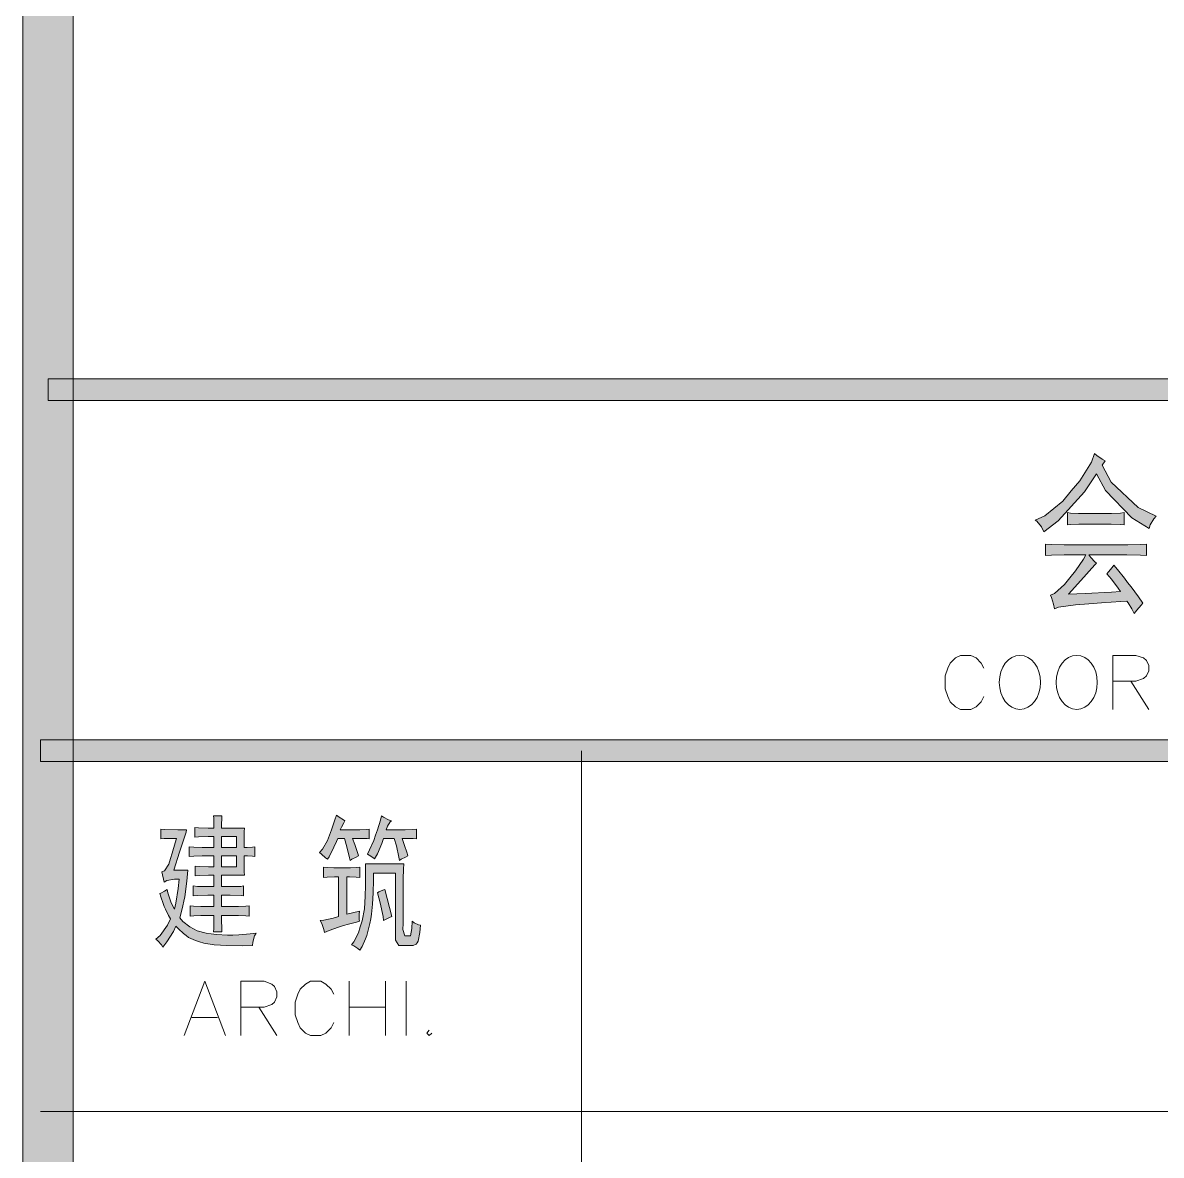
# Model space of a CAD drawing. Header units: millimetres. Extents: x 0 to 829, y 0 to 586.
# Drawn here: x 769.46 to 791.74, y 458.33 to 480.5 of the extents above; entities that cross this region are included whole.
import ezdxf

# ---------------------------------------------------------------- set-up
doc = ezdxf.new("R2010")
doc.units = ezdxf.units.MM

msp = doc.modelspace()

# ---------------------------------------------------------------- hatches: boundary and pattern name
h = msp.add_hatch(color=0)
h.dxf.hatch_style = 2
h.paths.add_polyline_path([(770.449028, 9.860139), (769.464778, 9.860139), (769.464778, 575.772139), (770.449028, 575.772139)])
h = msp.add_hatch(color=0)
h.dxf.hatch_style = 2
h.paths.add_polyline_path([(819.294639, 473.530083), (819.294639, 473.10675), (769.958667, 473.10675), (769.958667, 473.530083)])
h = msp.add_hatch(color=0)
h.dxf.hatch_style = 2
h.paths.add_polyline_path([(790.589111, 471.840278), (790.761972, 471.508667), (791.291139, 471.007722), (791.647444, 470.841917), (791.601583, 470.789), (791.531028, 470.669056), (791.506333, 470.602028), (791.167667, 470.810167), (790.652611, 471.342861), (790.476222, 471.667417), (790.243389, 471.314639), (789.728333, 470.750194), (789.449639, 470.535), (789.40025, 470.63025), (789.312056, 470.743139), (789.280306, 470.760778), (789.46375, 470.848972), (789.816528, 471.134722), (789.982333, 471.335806), (790.151667, 471.533361), (790.377444, 471.90025), (790.437417, 472.069583), (790.483278, 472.02725), (790.589111, 471.953167), (790.649083, 471.921417)])
h = msp.add_hatch(color=0)
h.dxf.hatch_style = 2
h.paths.add_polyline_path([(790.656139, 470.894833), (790.769028, 470.894833), (790.948944, 470.901889), (791.015972, 470.908944), (791.015972, 470.669056), (790.941889, 470.676111), (790.761972, 470.683167), (790.656139, 470.683167), (790.229278, 470.683167), (790.134028, 470.683167), (789.97175, 470.676111), (789.90825, 470.669056), (789.90825, 470.908944), (789.97175, 470.901889), (790.126972, 470.894833), (790.218694, 470.894833)])
h = msp.add_hatch(color=0)
h.dxf.hatch_style = 2
h.paths.add_polyline_path([(790.476222, 469.921167), (790.444472, 469.889417), (790.169306, 469.5825), (789.929417, 469.310861), (790.2575, 469.324972), (790.769028, 469.349667), (790.948944, 469.363778), (790.903083, 469.430806), (790.769028, 469.603667), (790.677306, 469.7095), (790.712583, 469.748306), (790.783139, 469.8365), (790.818417, 469.882361), (790.888972, 469.797694), (791.023028, 469.624833), (791.086528, 469.543694), (791.153556, 469.459028), (791.301722, 469.257944), (791.386389, 469.138), (791.351111, 469.095667), (791.266444, 468.996889), (791.217056, 468.936917), (791.171194, 469.025111), (791.097111, 469.145056), (791.068889, 469.176806), (790.952472, 469.16975), (790.578528, 469.145056), (790.324528, 469.123889), (790.067, 469.102722), (789.731861, 469.056861), (789.657778, 469.028639), (789.633083, 469.116833), (789.594278, 469.250889), (789.580167, 469.29675), (789.657778, 469.3285), (789.848278, 469.501361), (789.957639, 469.635417), (790.067, 469.773), (790.222222, 469.99525), (790.268083, 470.083444), (789.978806, 470.083444), (789.84475, 470.083444), (789.594278, 470.076389), (789.477861, 470.069333), (789.477861, 470.295111), (789.597806, 470.288056), (789.84475, 470.281), (789.968222, 470.281), (790.966583, 470.281), (791.093583, 470.281), (791.337, 470.288056), (791.456944, 470.295111), (791.456944, 470.069333), (791.337, 470.076389), (791.072417, 470.083444), (790.927778, 470.083444), (790.328056, 470.083444), (790.366861, 470.030528), (790.444472, 469.949389)])
h = msp.add_hatch(color=0)
h.dxf.hatch_style = 2
h.paths.add_polyline_path([(769.8105, 466.037083), (769.8105, 466.460417), (819.294639, 466.460417), (819.294639, 466.037083)])
h = msp.add_hatch(color=0)
h.dxf.hatch_style = 2
h.paths.add_polyline_path([(775.768917, 464.876444), (775.74775, 464.837639), (775.701889, 464.749444), (775.677194, 464.700056), (775.97, 464.700056), (776.058194, 464.700056), (776.195778, 464.703583), (776.245167, 464.710639), (776.245167, 464.520139), (776.202833, 464.527194), (776.089944, 464.530722), (776.019389, 464.530722), (775.920611, 464.530722), (775.962944, 464.410778), (776.019389, 464.237917), (776.037028, 464.188528), (775.991167, 464.163833), (775.9065, 464.1215), (775.871222, 464.100333), (775.860639, 464.149722), (775.807722, 464.364917), (775.761861, 464.530722), (775.627806, 464.530722), (775.603111, 464.47075), (775.553722, 464.361389), (775.532556, 464.315528), (775.507861, 464.269667), (775.458472, 464.170889), (775.426722, 464.1215), (775.391444, 464.15325), (775.310306, 464.220278), (775.2715, 464.255556), (775.327944, 464.322583), (775.426722, 464.491917), (775.465528, 464.594222), (775.504333, 464.696528), (775.574889, 464.894083), (775.603111, 464.985806), (775.656028, 464.947), (775.740694, 464.894083)])
h = msp.add_hatch(color=0)
h.paths.add_polyline_path([(773.204222, 464.731806), (773.204222, 464.802361), (773.200694, 464.925833), (773.197167, 464.975222), (773.362972, 464.975222), (773.359444, 464.925833), (773.355917, 464.802361), (773.355917, 464.731806), (773.803944, 464.731806), (773.800417, 464.664778), (773.796889, 464.477806), (773.796889, 464.354333), (773.853333, 464.354333), (773.959167, 464.361389), (774.005028, 464.364917), (774.005028, 464.177944), (773.962694, 464.181472), (773.860389, 464.188528), (773.796889, 464.188528), (773.796889, 464.065056), (773.800417, 463.878083), (773.803944, 463.811056), (773.355917, 463.811056), (773.355917, 463.588806), (773.518194, 463.588806), (773.733389, 463.592333), (773.786306, 463.599389), (773.786306, 463.408889), (773.736917, 463.415944), (773.521722, 463.423), (773.355917, 463.423), (773.355917, 463.20075), (773.606389, 463.20075), (773.684, 463.20075), (773.828639, 463.204278), (773.895667, 463.211333), (773.895667, 463.01025), (773.828639, 463.017306), (773.684, 463.020833), (773.606389, 463.020833), (773.355917, 463.020833), (773.355917, 462.929111), (773.359444, 462.766833), (773.362972, 462.699806), (773.197167, 462.699806), (773.200694, 462.766833), (773.204222, 462.929111), (773.204222, 463.020833), (773.013722, 463.020833), (772.950222, 463.020833), (772.812639, 463.017306), (772.738556, 463.01025), (772.738556, 463.211333), (772.809111, 463.204278), (772.950222, 463.20075), (773.020778, 463.20075), (773.204222, 463.20075), (773.204222, 463.423), (773.087806, 463.423), (772.883194, 463.415944), (772.798528, 463.408889), (772.798528, 463.599389), (772.886722, 463.592333), (773.091333, 463.588806), (773.204222, 463.588806), (773.204222, 463.811056), (773.098389, 463.811056), (772.914944, 463.804), (772.837333, 463.800472), (772.837333, 463.987444), (772.914944, 463.983917), (773.098389, 463.976861), (773.204222, 463.976861), (773.204222, 464.188528), (773.056056, 464.188528), (772.978444, 464.188528), (772.812639, 464.181472), (772.720917, 464.177944), (772.720917, 464.364917), (772.812639, 464.361389), (772.978444, 464.354333), (773.056056, 464.354333), (773.204222, 464.354333), (773.204222, 464.566), (773.091333, 464.566), (772.904361, 464.558944), (772.830278, 464.555417), (772.830278, 464.742389), (772.904361, 464.738861), (773.091333, 464.731806)])
h.paths.add_polyline_path([(773.645194, 463.976861), (773.645194, 464.188528), (773.355917, 464.188528), (773.355917, 463.976861)])
h.paths.add_polyline_path([(773.645194, 464.354333), (773.645194, 464.566), (773.355917, 464.566), (773.355917, 464.354333)])
h = msp.add_hatch(color=0)
h.dxf.hatch_style = 2
h.paths.add_polyline_path([(776.351, 464.132083), (776.315722, 464.160306), (776.245167, 464.206167), (776.209889, 464.220278), (776.252222, 464.304944), (776.333361, 464.491917), (776.368639, 464.594222), (776.407444, 464.696528), (776.463889, 464.887028), (776.485056, 464.975222), (776.527389, 464.947), (776.622639, 464.897611), (776.679083, 464.876444), (776.657917, 464.858806), (776.605, 464.770611), (776.576778, 464.700056), (776.876639, 464.700056), (776.947194, 464.700056), (777.095361, 464.703583), (777.169444, 464.710639), (777.169444, 464.520139), (777.105944, 464.527194), (776.964833, 464.530722), (776.887222, 464.530722), (776.926028, 464.414306), (776.986, 464.244972), (777.003639, 464.188528), (776.957778, 464.163833), (776.873111, 464.1215), (776.834306, 464.100333), (776.82725, 464.163833), (776.777861, 464.382556), (776.735528, 464.530722), (776.527389, 464.530722), (776.488583, 464.431944), (776.403917, 464.230861)])
h = msp.add_hatch(color=0)
h.dxf.hatch_style = 2
h.paths.add_polyline_path([(772.671528, 464.700056), (772.660944, 464.654194), (772.533944, 464.259083), (772.421056, 463.909833), (772.696222, 463.909833), (772.675056, 463.694639), (772.63625, 463.387722), (772.618611, 463.299528), (772.597444, 463.211333), (772.558639, 463.049056), (772.537472, 462.9785), (772.597444, 462.904417), (772.7315, 462.798583), (772.805583, 462.759778), (772.879667, 462.7245), (773.056056, 462.675111), (773.154833, 462.661), (773.253611, 462.646889), (773.468806, 462.636306), (773.578167, 462.639833), (773.691056, 462.643361), (773.916833, 462.661), (774.029722, 462.678639), (774.0015, 462.622194), (773.966222, 462.498722), (773.962694, 462.431694), (773.772194, 462.428167), (773.458222, 462.431694), (773.33475, 462.43875), (773.211278, 462.445806), (773.006667, 462.481083), (772.925528, 462.505778), (772.844389, 462.530472), (772.710333, 462.593972), (772.660944, 462.632778), (772.608028, 462.671583), (772.50925, 462.759778), (772.463389, 462.812694), (772.414, 462.710389), (772.283472, 462.505778), (772.205861, 462.399944), (772.177639, 462.445806), (772.110611, 462.523417), (772.071806, 462.555167), (772.156472, 462.632778), (772.297583, 462.833861), (772.354028, 462.953806), (772.31875, 463.020833), (772.258778, 463.144306), (772.234083, 463.20075), (772.212917, 463.253667), (772.167056, 463.384194), (772.145889, 463.45475), (772.167056, 463.461806), (772.237611, 463.500611), (772.290528, 463.532361), (772.301111, 463.465333), (772.371667, 463.271306), (772.431639, 463.144306), (772.459861, 463.260722), (772.505722, 463.553528), (772.523361, 463.733444), (772.431639, 463.733444), (772.283472, 463.705222), (772.230556, 463.677), (772.188222, 463.878083), (772.237611, 463.89925), (772.322278, 464.029778), (772.354028, 464.139139), (772.389306, 464.244972), (772.44575, 464.442528), (772.470444, 464.530722), (772.389306, 464.530722), (772.234083, 464.527194), (772.163528, 464.520139), (772.163528, 464.710639), (772.248194, 464.703583), (772.502194, 464.700056)])
h = msp.add_hatch(color=0)
h.dxf.hatch_style = 2
h.paths.add_polyline_path([(775.818306, 463.955694), (775.878278, 463.955694), (775.998222, 463.959222), (776.061722, 463.966278), (776.061722, 463.765194), (775.991167, 463.77225), (775.860639, 463.775778), (775.804194, 463.775778), (775.804194, 463.045528), (776.054667, 463.109028), (776.047611, 463.045528), (776.047611, 462.943222), (776.054667, 462.911472), (775.994694, 462.893833), (775.839472, 462.8515), (775.740694, 462.823278), (775.641917, 462.795056), (775.458472, 462.728028), (775.370278, 462.689222), (775.356167, 462.745667), (775.317361, 462.862083), (775.285611, 462.922056), (775.356167, 462.932639), (775.536083, 462.971444), (775.645444, 462.999667), (775.645444, 463.775778), (775.564306, 463.775778), (775.419667, 463.77225), (775.352639, 463.765194), (775.352639, 463.966278), (775.419667, 463.959222), (775.550194, 463.955694), (775.610167, 463.955694)])
h = msp.add_hatch(color=0)
h.dxf.hatch_style = 2
h.paths.add_polyline_path([(776.918972, 464.033306), (776.915444, 463.931), (776.911917, 463.736972), (776.911917, 463.64525), (776.911917, 462.865611), (776.904861, 462.745667), (776.943667, 462.622194), (776.986, 462.622194), (777.01775, 462.622194), (777.0495, 462.622194), (777.08125, 462.766833), (777.084778, 462.911472), (777.127111, 462.876194), (777.211778, 462.837389), (777.250583, 462.833861), (777.236472, 462.689222), (777.201194, 462.516361), (777.180028, 462.488139), (777.162389, 462.459917), (777.105944, 462.431694), (777.070667, 462.431694), (776.894278, 462.431694), (776.82725, 462.431694), (776.760222, 462.537528), (776.760222, 462.643361), (776.760222, 463.853389), (776.326306, 463.853389), (776.326306, 463.715806), (776.322778, 463.465333), (776.315722, 463.355972), (776.308667, 463.243083), (776.2875, 463.045528), (776.273389, 462.953806), (776.259278, 462.865611), (776.220472, 462.706861), (776.195778, 462.632778), (776.171083, 462.562222), (776.104056, 462.417583), (776.061722, 462.3435), (776.022917, 462.378778), (775.941778, 462.428167), (775.895917, 462.445806), (775.945306, 462.505778), (776.0335, 462.682167), (776.068778, 462.798583), (776.107583, 462.915), (776.149917, 463.154889), (776.156972, 463.278361), (776.164028, 463.398306), (776.171083, 463.606444), (776.174611, 463.694639), (776.174611, 463.779306), (776.174611, 463.948639), (776.171083, 464.033306)])
h = msp.add_hatch(color=0)
h.dxf.hatch_style = 2
h.paths.add_polyline_path([(776.686139, 462.999667), (776.640278, 462.982028), (776.562667, 462.943222), (776.527389, 462.922056), (776.520333, 462.999667), (776.456833, 463.271306), (776.403917, 463.465333), (776.435667, 463.482972), (776.50975, 463.514722), (776.552083, 463.532361)])

# ---------------------------------------------------------------- linework, layer by layer
at = {"color": 0, "lineweight": 0}
for points in [[(770.449028, 9.860139), (769.464778, 9.860139), (769.464778, 575.772139), (770.449028, 575.772139)], [(819.294639, 473.530083), (819.294639, 473.10675), (769.958667, 473.10675), (769.958667, 473.530083)], [(790.589111, 471.840278), (790.761972, 471.508667), (791.291139, 471.007722), (791.647444, 470.841917), (791.601583, 470.789), (791.531028, 470.669056), (791.506333, 470.602028), (791.167667, 470.810167), (790.652611, 471.342861), (790.476222, 471.667417), (790.243389, 471.314639), (789.728333, 470.750194), (789.449639, 470.535), (789.40025, 470.63025), (789.312056, 470.743139), (789.280306, 470.760778), (789.46375, 470.848972), (789.816528, 471.134722), (789.982333, 471.335806), (790.151667, 471.533361), (790.377444, 471.90025), (790.437417, 472.069583), (790.483278, 472.02725), (790.589111, 471.953167), (790.649083, 471.921417)], [(790.656139, 470.894833), (790.769028, 470.894833), (790.948944, 470.901889), (791.015972, 470.908944), (791.015972, 470.669056), (790.941889, 470.676111), (790.761972, 470.683167), (790.656139, 470.683167), (790.229278, 470.683167), (790.134028, 470.683167), (789.97175, 470.676111), (789.90825, 470.669056), (789.90825, 470.908944), (789.97175, 470.901889), (790.126972, 470.894833), (790.218694, 470.894833)], [(790.476222, 469.921167), (790.444472, 469.889417), (790.169306, 469.5825), (789.929417, 469.310861), (790.2575, 469.324972), (790.769028, 469.349667), (790.948944, 469.363778), (790.903083, 469.430806), (790.769028, 469.603667), (790.677306, 469.7095), (790.712583, 469.748306), (790.783139, 469.8365), (790.818417, 469.882361), (790.888972, 469.797694), (791.023028, 469.624833), (791.086528, 469.543694), (791.153556, 469.459028), (791.301722, 469.257944), (791.386389, 469.138), (791.351111, 469.095667), (791.266444, 468.996889), (791.217056, 468.936917), (791.171194, 469.025111), (791.097111, 469.145056), (791.068889, 469.176806), (790.952472, 469.16975), (790.578528, 469.145056), (790.324528, 469.123889), (790.067, 469.102722), (789.731861, 469.056861), (789.657778, 469.028639), (789.633083, 469.116833), (789.594278, 469.250889), (789.580167, 469.29675), (789.657778, 469.3285), (789.848278, 469.501361), (789.957639, 469.635417), (790.067, 469.773), (790.222222, 469.99525), (790.268083, 470.083444), (789.978806, 470.083444), (789.84475, 470.083444), (789.594278, 470.076389), (789.477861, 470.069333), (789.477861, 470.295111), (789.597806, 470.288056), (789.84475, 470.281), (789.968222, 470.281), (790.966583, 470.281), (791.093583, 470.281), (791.337, 470.288056), (791.456944, 470.295111), (791.456944, 470.069333), (791.337, 470.076389), (791.072417, 470.083444), (790.927778, 470.083444), (790.328056, 470.083444), (790.366861, 470.030528), (790.444472, 469.949389)], [(769.8105, 466.037083), (769.8105, 466.460417), (819.294639, 466.460417), (819.294639, 466.037083)], [(775.768917, 464.876444), (775.74775, 464.837639), (775.701889, 464.749444), (775.677194, 464.700056), (775.97, 464.700056), (776.058194, 464.700056), (776.195778, 464.703583), (776.245167, 464.710639), (776.245167, 464.520139), (776.202833, 464.527194), (776.089944, 464.530722), (776.019389, 464.530722), (775.920611, 464.530722), (775.962944, 464.410778), (776.019389, 464.237917), (776.037028, 464.188528), (775.991167, 464.163833), (775.9065, 464.1215), (775.871222, 464.100333), (775.860639, 464.149722), (775.807722, 464.364917), (775.761861, 464.530722), (775.627806, 464.530722), (775.603111, 464.47075), (775.553722, 464.361389), (775.532556, 464.315528), (775.507861, 464.269667), (775.458472, 464.170889), (775.426722, 464.1215), (775.391444, 464.15325), (775.310306, 464.220278), (775.2715, 464.255556), (775.327944, 464.322583), (775.426722, 464.491917), (775.465528, 464.594222), (775.504333, 464.696528), (775.574889, 464.894083), (775.603111, 464.985806), (775.656028, 464.947), (775.740694, 464.894083)], [(773.204222, 464.731806), (773.204222, 464.802361), (773.200694, 464.925833), (773.197167, 464.975222), (773.362972, 464.975222), (773.359444, 464.925833), (773.355917, 464.802361), (773.355917, 464.731806), (773.803944, 464.731806), (773.800417, 464.664778), (773.796889, 464.477806), (773.796889, 464.354333), (773.853333, 464.354333), (773.959167, 464.361389), (774.005028, 464.364917), (774.005028, 464.177944), (773.962694, 464.181472), (773.860389, 464.188528), (773.796889, 464.188528), (773.796889, 464.065056), (773.800417, 463.878083), (773.803944, 463.811056), (773.355917, 463.811056), (773.355917, 463.588806), (773.518194, 463.588806), (773.733389, 463.592333), (773.786306, 463.599389), (773.786306, 463.408889), (773.736917, 463.415944), (773.521722, 463.423), (773.355917, 463.423), (773.355917, 463.20075), (773.606389, 463.20075), (773.684, 463.20075), (773.828639, 463.204278), (773.895667, 463.211333), (773.895667, 463.01025), (773.828639, 463.017306), (773.684, 463.020833), (773.606389, 463.020833), (773.355917, 463.020833), (773.355917, 462.929111), (773.359444, 462.766833), (773.362972, 462.699806), (773.197167, 462.699806), (773.200694, 462.766833), (773.204222, 462.929111), (773.204222, 463.020833), (773.013722, 463.020833), (772.950222, 463.020833), (772.812639, 463.017306), (772.738556, 463.01025), (772.738556, 463.211333), (772.809111, 463.204278), (772.950222, 463.20075), (773.020778, 463.20075), (773.204222, 463.20075), (773.204222, 463.423), (773.087806, 463.423), (772.883194, 463.415944), (772.798528, 463.408889), (772.798528, 463.599389), (772.886722, 463.592333), (773.091333, 463.588806), (773.204222, 463.588806), (773.204222, 463.811056), (773.098389, 463.811056), (772.914944, 463.804), (772.837333, 463.800472), (772.837333, 463.987444), (772.914944, 463.983917), (773.098389, 463.976861), (773.204222, 463.976861), (773.204222, 464.188528), (773.056056, 464.188528), (772.978444, 464.188528), (772.812639, 464.181472), (772.720917, 464.177944), (772.720917, 464.364917), (772.812639, 464.361389), (772.978444, 464.354333), (773.056056, 464.354333), (773.204222, 464.354333), (773.204222, 464.566), (773.091333, 464.566), (772.904361, 464.558944), (772.830278, 464.555417), (772.830278, 464.742389), (772.904361, 464.738861), (773.091333, 464.731806)], [(776.351, 464.132083), (776.315722, 464.160306), (776.245167, 464.206167), (776.209889, 464.220278), (776.252222, 464.304944), (776.333361, 464.491917), (776.368639, 464.594222), (776.407444, 464.696528), (776.463889, 464.887028), (776.485056, 464.975222), (776.527389, 464.947), (776.622639, 464.897611), (776.679083, 464.876444), (776.657917, 464.858806), (776.605, 464.770611), (776.576778, 464.700056), (776.876639, 464.700056), (776.947194, 464.700056), (777.095361, 464.703583), (777.169444, 464.710639), (777.169444, 464.520139), (777.105944, 464.527194), (776.964833, 464.530722), (776.887222, 464.530722), (776.926028, 464.414306), (776.986, 464.244972), (777.003639, 464.188528), (776.957778, 464.163833), (776.873111, 464.1215), (776.834306, 464.100333), (776.82725, 464.163833), (776.777861, 464.382556), (776.735528, 464.530722), (776.527389, 464.530722), (776.488583, 464.431944), (776.403917, 464.230861)], [(772.671528, 464.700056), (772.660944, 464.654194), (772.533944, 464.259083), (772.421056, 463.909833), (772.696222, 463.909833), (772.675056, 463.694639), (772.63625, 463.387722), (772.618611, 463.299528), (772.597444, 463.211333), (772.558639, 463.049056), (772.537472, 462.9785), (772.597444, 462.904417), (772.7315, 462.798583), (772.805583, 462.759778), (772.879667, 462.7245), (773.056056, 462.675111), (773.154833, 462.661), (773.253611, 462.646889), (773.468806, 462.636306), (773.578167, 462.639833), (773.691056, 462.643361), (773.916833, 462.661), (774.029722, 462.678639), (774.0015, 462.622194), (773.966222, 462.498722), (773.962694, 462.431694), (773.772194, 462.428167), (773.458222, 462.431694), (773.33475, 462.43875), (773.211278, 462.445806), (773.006667, 462.481083), (772.925528, 462.505778), (772.844389, 462.530472), (772.710333, 462.593972), (772.660944, 462.632778), (772.608028, 462.671583), (772.50925, 462.759778), (772.463389, 462.812694), (772.414, 462.710389), (772.283472, 462.505778), (772.205861, 462.399944), (772.177639, 462.445806), (772.110611, 462.523417), (772.071806, 462.555167), (772.156472, 462.632778), (772.297583, 462.833861), (772.354028, 462.953806), (772.31875, 463.020833), (772.258778, 463.144306), (772.234083, 463.20075), (772.212917, 463.253667), (772.167056, 463.384194), (772.145889, 463.45475), (772.167056, 463.461806), (772.237611, 463.500611), (772.290528, 463.532361), (772.301111, 463.465333), (772.371667, 463.271306), (772.431639, 463.144306), (772.459861, 463.260722), (772.505722, 463.553528), (772.523361, 463.733444), (772.431639, 463.733444), (772.283472, 463.705222), (772.230556, 463.677), (772.188222, 463.878083), (772.237611, 463.89925), (772.322278, 464.029778), (772.354028, 464.139139), (772.389306, 464.244972), (772.44575, 464.442528), (772.470444, 464.530722), (772.389306, 464.530722), (772.234083, 464.527194), (772.163528, 464.520139), (772.163528, 464.710639), (772.248194, 464.703583), (772.502194, 464.700056)], [(773.645194, 464.354333), (773.645194, 464.566), (773.355917, 464.566), (773.355917, 464.354333)], [(773.645194, 463.976861), (773.645194, 464.188528), (773.355917, 464.188528), (773.355917, 463.976861)], [(775.818306, 463.955694), (775.878278, 463.955694), (775.998222, 463.959222), (776.061722, 463.966278), (776.061722, 463.765194), (775.991167, 463.77225), (775.860639, 463.775778), (775.804194, 463.775778), (775.804194, 463.045528), (776.054667, 463.109028), (776.047611, 463.045528), (776.047611, 462.943222), (776.054667, 462.911472), (775.994694, 462.893833), (775.839472, 462.8515), (775.740694, 462.823278), (775.641917, 462.795056), (775.458472, 462.728028), (775.370278, 462.689222), (775.356167, 462.745667), (775.317361, 462.862083), (775.285611, 462.922056), (775.356167, 462.932639), (775.536083, 462.971444), (775.645444, 462.999667), (775.645444, 463.775778), (775.564306, 463.775778), (775.419667, 463.77225), (775.352639, 463.765194), (775.352639, 463.966278), (775.419667, 463.959222), (775.550194, 463.955694), (775.610167, 463.955694)], [(776.918972, 464.033306), (776.915444, 463.931), (776.911917, 463.736972), (776.911917, 463.64525), (776.911917, 462.865611), (776.904861, 462.745667), (776.943667, 462.622194), (776.986, 462.622194), (777.01775, 462.622194), (777.0495, 462.622194), (777.08125, 462.766833), (777.084778, 462.911472), (777.127111, 462.876194), (777.211778, 462.837389), (777.250583, 462.833861), (777.236472, 462.689222), (777.201194, 462.516361), (777.180028, 462.488139), (777.162389, 462.459917), (777.105944, 462.431694), (777.070667, 462.431694), (776.894278, 462.431694), (776.82725, 462.431694), (776.760222, 462.537528), (776.760222, 462.643361), (776.760222, 463.853389), (776.326306, 463.853389), (776.326306, 463.715806), (776.322778, 463.465333), (776.315722, 463.355972), (776.308667, 463.243083), (776.2875, 463.045528), (776.273389, 462.953806), (776.259278, 462.865611), (776.220472, 462.706861), (776.195778, 462.632778), (776.171083, 462.562222), (776.104056, 462.417583), (776.061722, 462.3435), (776.022917, 462.378778), (775.941778, 462.428167), (775.895917, 462.445806), (775.945306, 462.505778), (776.0335, 462.682167), (776.068778, 462.798583), (776.107583, 462.915), (776.149917, 463.154889), (776.156972, 463.278361), (776.164028, 463.398306), (776.171083, 463.606444), (776.174611, 463.694639), (776.174611, 463.779306), (776.174611, 463.948639), (776.171083, 464.033306)], [(776.686139, 462.999667), (776.640278, 462.982028), (776.562667, 462.943222), (776.527389, 462.922056), (776.520333, 462.999667), (776.456833, 463.271306), (776.403917, 463.465333), (776.435667, 463.482972), (776.50975, 463.514722), (776.552083, 463.532361)]]:
    msp.add_lwpolyline(points, close=True, dxfattribs=at)
for points in [[(788.271361, 467.864472), (788.221972, 467.96325), (788.119667, 468.065556), (788.017361, 468.114944), (787.816278, 468.114944), (787.7175, 468.065556), (787.615194, 467.96325), (787.565806, 467.864472), (787.512889, 467.712778), (787.512889, 467.458778), (787.565806, 467.307083), (787.615194, 467.204778), (787.7175, 467.106), (787.816278, 467.056611), (788.017361, 467.056611), (788.119667, 467.106), (788.221972, 467.204778), (788.271361, 467.307083)], [(790.79725, 467.056611), (790.79725, 468.114944), (791.248806, 468.114944), (791.4005, 468.065556), (791.453417, 468.016167), (791.502806, 467.913861), (791.502806, 467.811556), (791.453417, 467.712778), (791.4005, 467.659861), (791.248806, 467.610472), (790.79725, 467.610472)], [(791.150028, 467.610472), (791.502806, 467.056611)], [(780.397361, 466.24875), (780.397361, 445.240833)], [(772.622139, 460.671333), (773.027833, 461.733194), (773.43, 460.671333)], [(773.733389, 460.671333), (773.733389, 461.733194), (774.188472, 461.733194), (774.340167, 461.680278), (774.389556, 461.630889), (774.438944, 461.528583), (774.438944, 461.429806), (774.389556, 461.3275), (774.340167, 461.278111), (774.188472, 461.225194), (773.733389, 461.225194)], [(775.550194, 461.479194), (775.500806, 461.5815), (775.3985, 461.680278), (775.299722, 461.733194), (775.095111, 461.733194), (774.996333, 461.680278), (774.894028, 461.5815), (774.844639, 461.479194), (774.79525, 461.3275), (774.79525, 461.077028), (774.844639, 460.925333), (774.894028, 460.823028), (774.996333, 460.720722), (775.095111, 460.671333), (775.299722, 460.671333), (775.3985, 460.720722), (775.500806, 460.823028), (775.550194, 460.925333)], [(775.853583, 460.671333), (775.853583, 461.733194)], [(776.562667, 461.733194), (776.562667, 460.671333)], [(776.964833, 460.671333), (776.964833, 461.733194)], [(774.086167, 461.225194), (774.438944, 460.671333)], [(775.853583, 461.225194), (776.562667, 461.225194)], [(772.773833, 461.024111), (773.278306, 461.024111)], [(777.419917, 460.773639), (777.370528, 460.720722), (777.419917, 460.671333), (777.469306, 460.720722)], [(769.8105, 459.182611), (819.294639, 459.182611)]]:
    msp.add_lwpolyline(points, dxfattribs=at)
for centre in [(788.978681, 467.585778), (790.089931, 467.585778)]:
    msp.add_ellipse(centre, major_axis=(0, 0.529167), ratio=0.763333, start_param=0, end_param=6.283185, dxfattribs=at)

doc.saveas('drawing.dxf')
